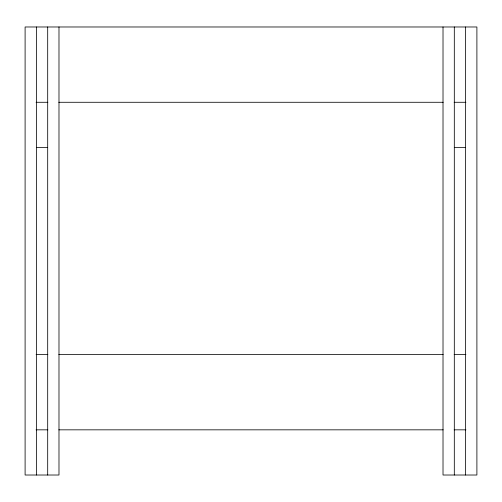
<?xml version="1.0" encoding="UTF-8"?>
<svg xmlns="http://www.w3.org/2000/svg" width="502" height="502" viewBox="0 0 502 502"><rect width="100%" height="100%" fill="white"/><g stroke="black" fill="none" stroke-linecap="round" stroke-linejoin="round"><path stroke-width="0.75" d="M36.081 102.282L47.847 102.282M58.828 102.282L443.172 102.282M454.153 102.282L465.919 102.282M36.395 147.462L47.69 147.462M454.31 147.462L465.605 147.462M36.081 354.537L47.847 354.537M58.828 354.537L443.172 354.537M454.153 354.537L465.919 354.537M36.081 429.837L47.847 429.837M58.828 429.837L443.172 429.837M454.153 429.837L465.919 429.837M465.605 26.982L465.605 475.017M454.31 26.982L454.31 475.017M443.015 26.982L443.015 475.017L476.9 475.017L476.9 26.982L25.1 26.982L25.1 475.017L58.985 475.017L58.985 26.982M47.69 26.982L47.69 475.017M36.395 26.982L36.395 475.017"/></g></svg>
